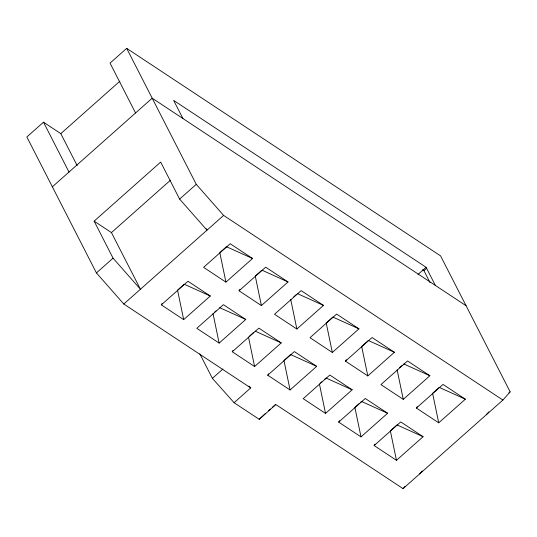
<?xml version="1.0" encoding="UTF-8"?>
<svg xmlns="http://www.w3.org/2000/svg" width="537" height="537" viewBox="0 0 537 537"><rect width="100%" height="100%" fill="white"/><g stroke="black" fill="none" stroke-linecap="round" stroke-linejoin="round"><path stroke-width="0.81" d="M161.328 304.868L187.95 281.24L210.289 296.008L183.674 319.636L161.328 304.868L162.147 303.452M239.059 290.806L265.674 267.178L288.02 281.952L261.398 305.58L239.059 290.806L239.871 289.389M232.266 351.762L258.881 328.134L281.227 342.908L254.605 366.536L232.266 351.762L233.078 350.346M267.728 375.215L294.35 351.587L316.689 366.355L290.074 389.983L267.728 375.215L268.547 373.799M345.459 361.153L372.074 337.525L394.42 352.292L367.798 375.92L345.459 361.153L346.271 359.736M338.666 422.109L365.281 398.481L387.627 413.255L361.005 436.883L338.666 422.109L339.478 420.693M374.128 445.556L400.75 421.928L423.089 436.702L396.467 460.33L374.128 445.556L374.947 444.139M416.39 408.046L443.012 384.418L465.351 399.192L438.729 422.82L416.39 408.046L417.209 406.63M199.838 353.843L212.39 378.363L234.085 402.703L259.217 419.316L275.857 404.549L403.059 488.65L405.133 486.307M419.699 473.882L422.29 470.956M486.247 414.812L488.845 411.886M403.059 488.65L502.887 400.045L510.15 391.849L440.568 255.88L126.678 48.35L110.038 63.118L135.552 112.978M259.217 419.316L265.446 413.443M77.174 165.638L60.802 133.639L43.49 122.188L26.85 136.955L96.432 272.93L123.792 304.016L250.719 387.929L234.085 402.703M60.802 133.639L119.892 81.188M52.364 186.816L152.193 98.204L466.082 305.734M94.129 221.15L111.441 232.595L140.432 289.248L113.065 258.163L94.129 221.15L160.677 162.073L179.62 199.093L206.987 230.178L206.221 228.688M111.441 232.595L170.531 180.15M96.432 272.93L113.065 258.163M179.62 199.093L196.26 184.325L126.678 48.35M123.792 304.016L223.62 215.411L502.887 400.045M225.929 282.126L252.551 258.498L230.212 243.731L203.59 267.359L225.929 282.126L219.808 252.618L226.46 246.711L252.551 258.498M214.827 311.97L216.035 310.896M219.136 343.089L245.758 319.461L223.419 304.687L196.797 328.315L219.136 343.089L213.014 313.581M249.685 335.954L253.316 332.732M293.766 296.833L296.182 294.685M212.39 378.363L222.862 369.06M296.867 329.027L323.482 305.399L301.143 290.624L274.521 314.252L296.867 329.027L290.739 299.518M417.974 274.494L426.089 267.292L435.366 285.422M422.545 269.728L423.935 270.648L426.398 268.46M332.329 352.473L358.951 328.845L336.612 314.078L309.99 337.706L332.329 352.473L326.207 322.965L332.859 317.058L358.951 328.845M268.527 410.704L270.38 409.066M272.225 407.422L275.306 404.69M320.623 382.847L321.831 381.773M324.858 379.088L326.066 378.014L352.158 389.802L325.536 413.43L303.197 398.662L329.819 375.034L352.158 389.802M355.481 406.838L359.112 403.616M360.32 402.542L361.535 401.468L387.627 413.255M399.555 367.717L401.978 365.569M403.267 399.374L429.882 375.739L407.543 360.971L380.921 384.599L403.267 399.374L397.138 369.865M508.915 392.943L510.15 391.849M288.02 281.952L261.928 270.165L255.27 276.072L261.398 305.58M297.391 293.611L323.482 305.399M394.42 352.292L368.328 340.505L361.669 346.412L367.798 375.92M403.79 363.958L429.882 375.739M465.351 399.192L439.259 387.405L432.607 393.312L438.729 422.82M210.289 296.008L184.198 284.227L177.546 290.134L183.674 319.636M219.667 307.674L245.758 319.461M255.135 331.121L281.227 342.908M316.689 366.355L290.598 354.568L283.945 360.475L290.074 389.983M423.089 436.702L396.997 424.915L390.345 430.822L396.467 460.33M426.089 267.292L173.632 100.385L182.909 118.516M249.054 386.063L250.719 387.929M196.26 184.325L223.62 215.411M423.935 270.648L430.023 282.549M43.49 122.188L68.998 172.048M354.876 407.375L361.005 436.883M319.408 383.928L325.536 413.43M248.477 337.028L254.605 366.536"/></g></svg>
